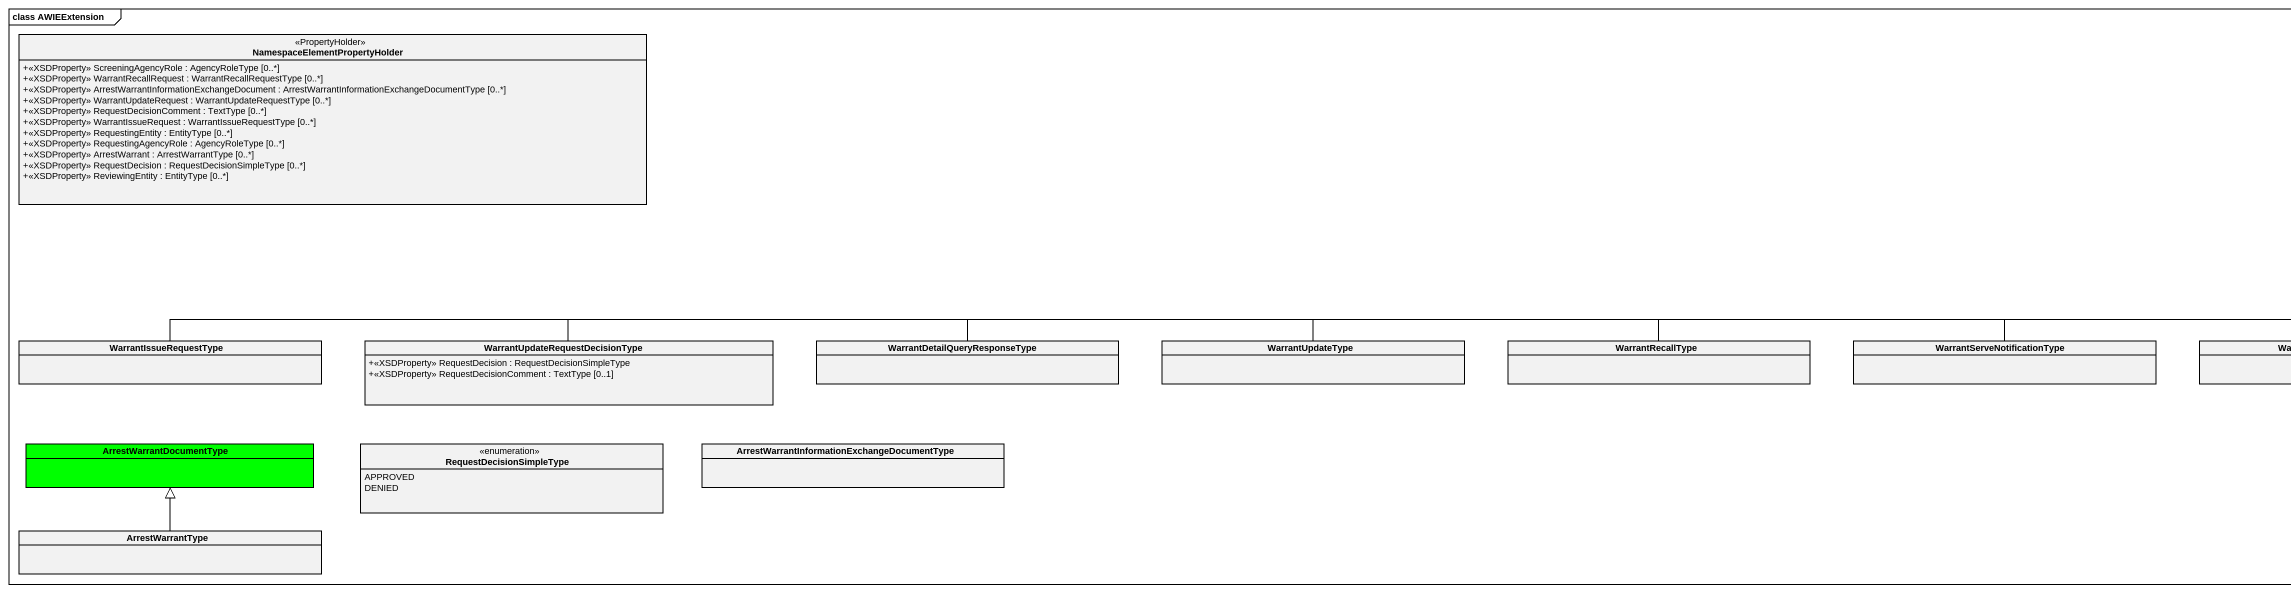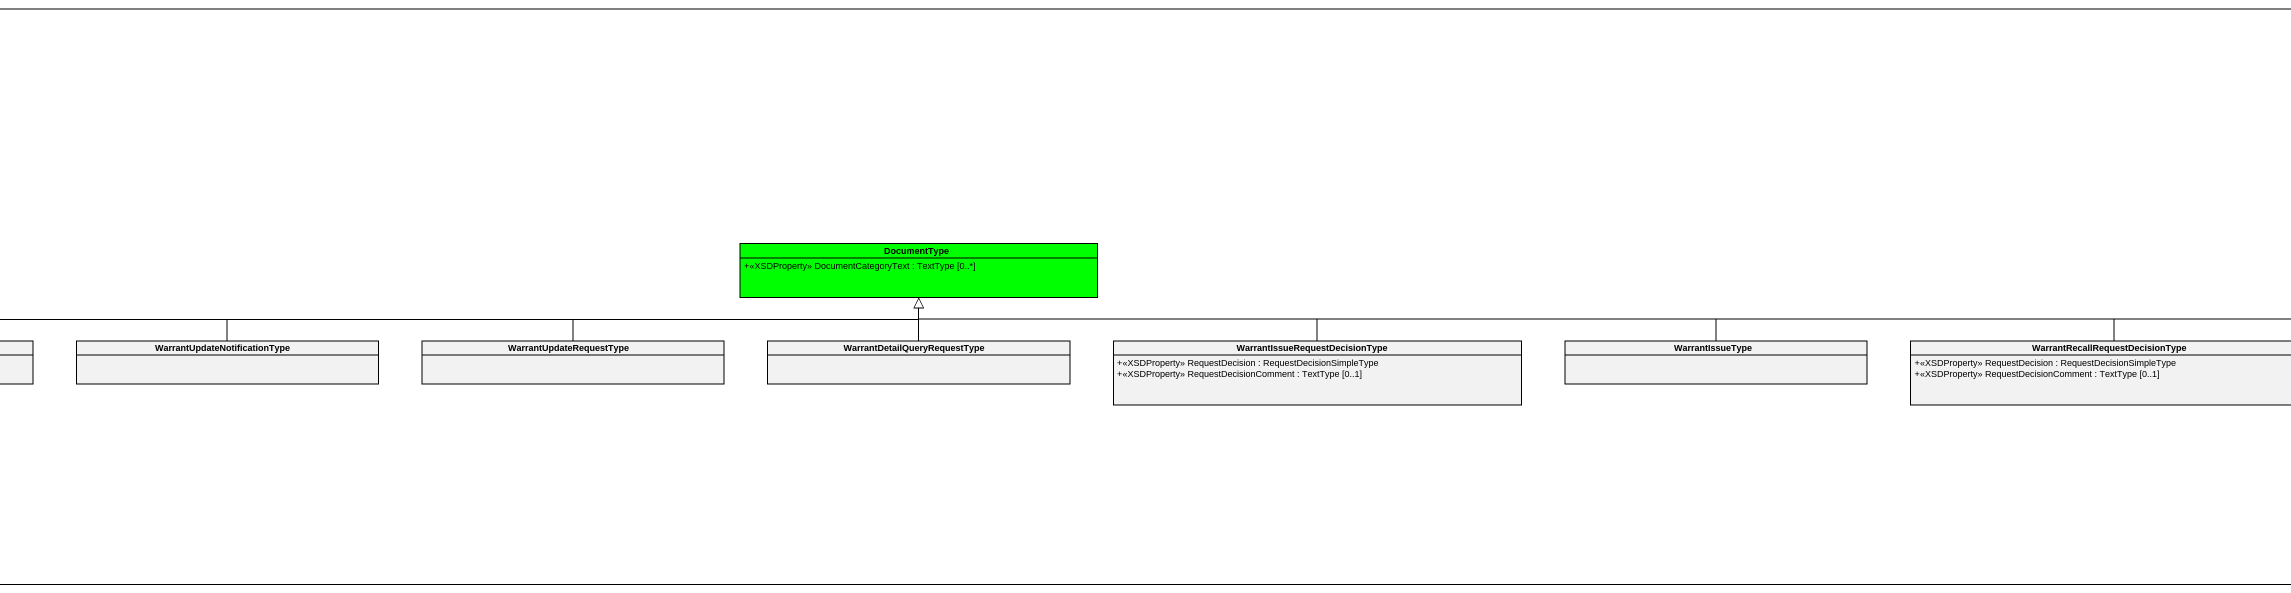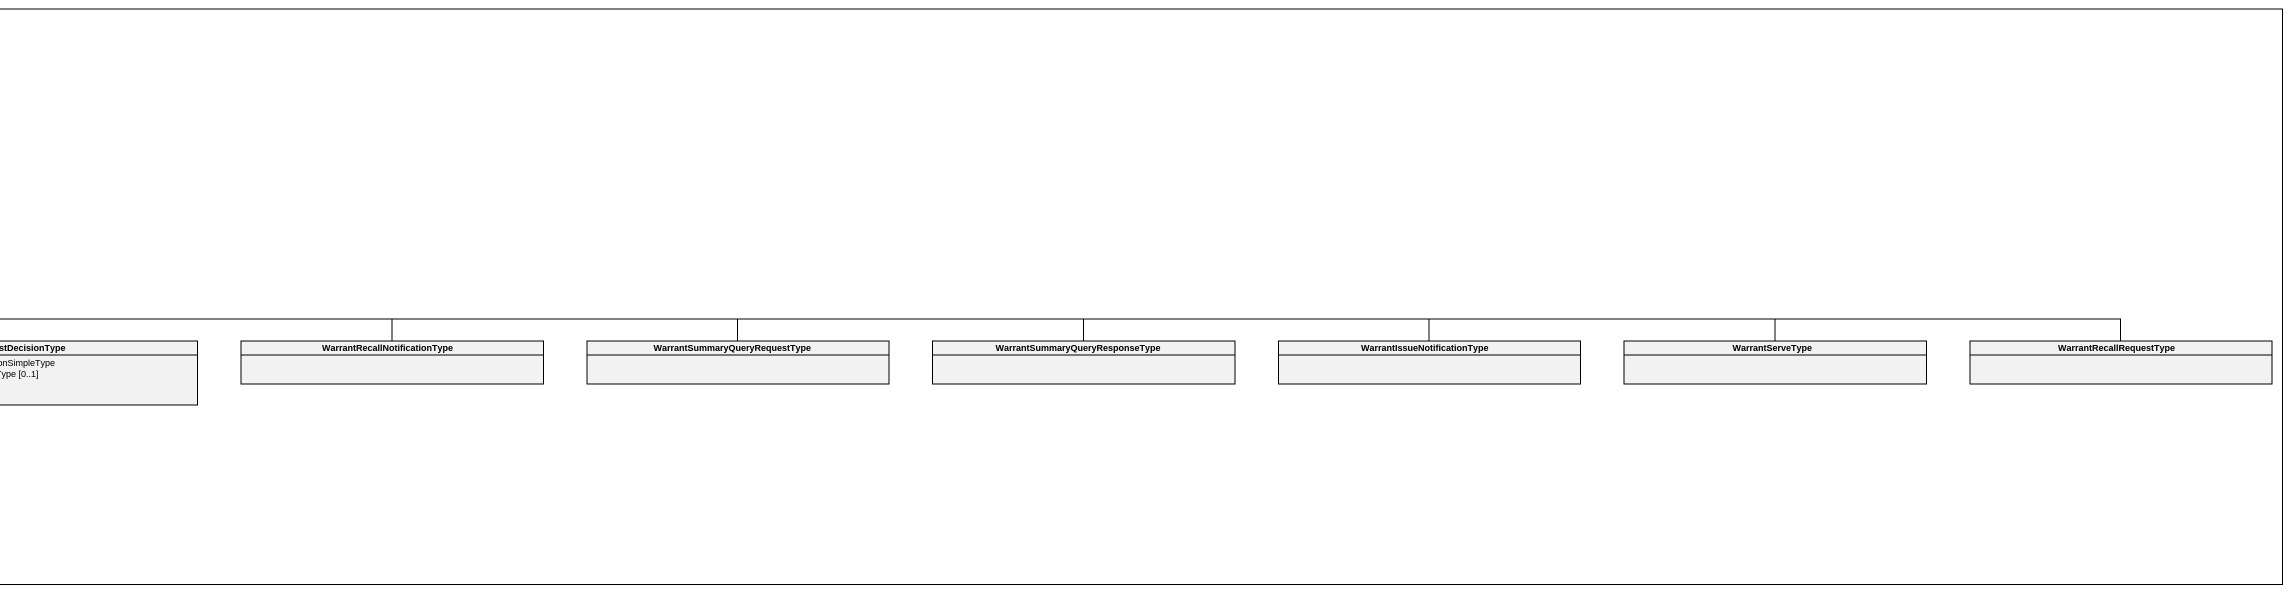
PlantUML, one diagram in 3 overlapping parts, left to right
@startuml
mainframe class AWIEExtension
hide circle
hide empty members
skinparam classAttributeIconSize 0
class "NamespaceElementPropertyHolder" as NamespaceElementPropertyHold <<PropertyHolder>> {
  +<<XSDProperty>> ScreeningAgencyRole : AgencyRoleType [0..*]
  +<<XSDProperty>> WarrantRecallRequest : WarrantRecallRequestType [0..*]
  +<<XSDProperty>> ArrestWarrantInformationExchangeDocument : ArrestWarrantInformationExchangeDocumentType [0..*]
  +<<XSDProperty>> WarrantUpdateRequest : WarrantUpdateRequestType [0..*]
  +<<XSDProperty>> RequestDecisionComment : TextType [0..*]
  +<<XSDProperty>> WarrantIssueRequest : WarrantIssueRequestType [0..*]
  +<<XSDProperty>> RequestingEntity : EntityType [0..*]
  +<<XSDProperty>> RequestingAgencyRole : AgencyRoleType [0..*]
  +<<XSDProperty>> ArrestWarrant : ArrestWarrantType [0..*]
  +<<XSDProperty>> RequestDecision : RequestDecisionSimpleType [0..*]
  +<<XSDProperty>> ReviewingEntity : EntityType [0..*]
}
class DocumentType #00FF00 {
  +<<XSDProperty>> DocumentCategoryText : TextType [0..*]
}
class WarrantIssueRequestType
class "WarrantUpdateRequestDecisionType" as WarrantUpdateRequestDecision {
  +<<XSDProperty>> RequestDecision : RequestDecisionSimpleType
  +<<XSDProperty>> RequestDecisionComment : TextType [0..1]
}
class "WarrantDetailQueryResponseType" as WarrantDetailQueryResponseTy
class WarrantUpdateType
class WarrantRecallType
class WarrantServeNotificationType
class "WarrantUpdateNotificationType" as WarrantUpdateNotificationTyp
class WarrantUpdateRequestType
class "WarrantDetailQueryRequestType" as WarrantDetailQueryRequestTyp
class "WarrantIssueRequestDecisionType" as WarrantIssueRequestDecisionT {
  +<<XSDProperty>> RequestDecision : RequestDecisionSimpleType
  +<<XSDProperty>> RequestDecisionComment : TextType [0..1]
}
class WarrantIssueType
class "WarrantRecallRequestDecisionType" as WarrantRecallRequestDecision {
  +<<XSDProperty>> RequestDecision : RequestDecisionSimpleType
  +<<XSDProperty>> RequestDecisionComment : TextType [0..1]
}
class "WarrantRecallNotificationType" as WarrantRecallNotificationTyp
class "WarrantSummaryQueryRequestType" as WarrantSummaryQueryRequestTy
class "WarrantSummaryQueryResponseType" as WarrantSummaryQueryResponseT
class WarrantIssueNotificationType
class WarrantServeType
class WarrantRecallRequestType
class ArrestWarrantDocumentType #00FF00
enum RequestDecisionSimpleType {
  APPROVED
  DENIED
}
class "ArrestWarrantInformationExchangeDocumentType" as ArrestWarrantInformationExch
class ArrestWarrantType
WarrantIssueRequestType -right-|> DocumentType
WarrantUpdateRequestDecision -right-|> DocumentType
WarrantDetailQueryResponseTy -right-|> DocumentType
WarrantUpdateType -right-|> DocumentType
WarrantRecallType -right-|> DocumentType
WarrantServeNotificationType -right-|> DocumentType
WarrantUpdateNotificationTyp -right-|> DocumentType
WarrantUpdateRequestType -right-|> DocumentType
WarrantDetailQueryRequestTyp -up-|> DocumentType
WarrantIssueRequestDecisionT -left-|> DocumentType
WarrantIssueType -left-|> DocumentType
WarrantRecallRequestDecision -left-|> DocumentType
WarrantRecallNotificationTyp -left-|> DocumentType
WarrantSummaryQueryRequestTy -left-|> DocumentType
WarrantSummaryQueryResponseT -left-|> DocumentType
WarrantIssueNotificationType -left-|> DocumentType
WarrantServeType -left-|> DocumentType
WarrantRecallRequestType -left-|> DocumentType
ArrestWarrantType -up-|> ArrestWarrantDocumentType
@enduml
